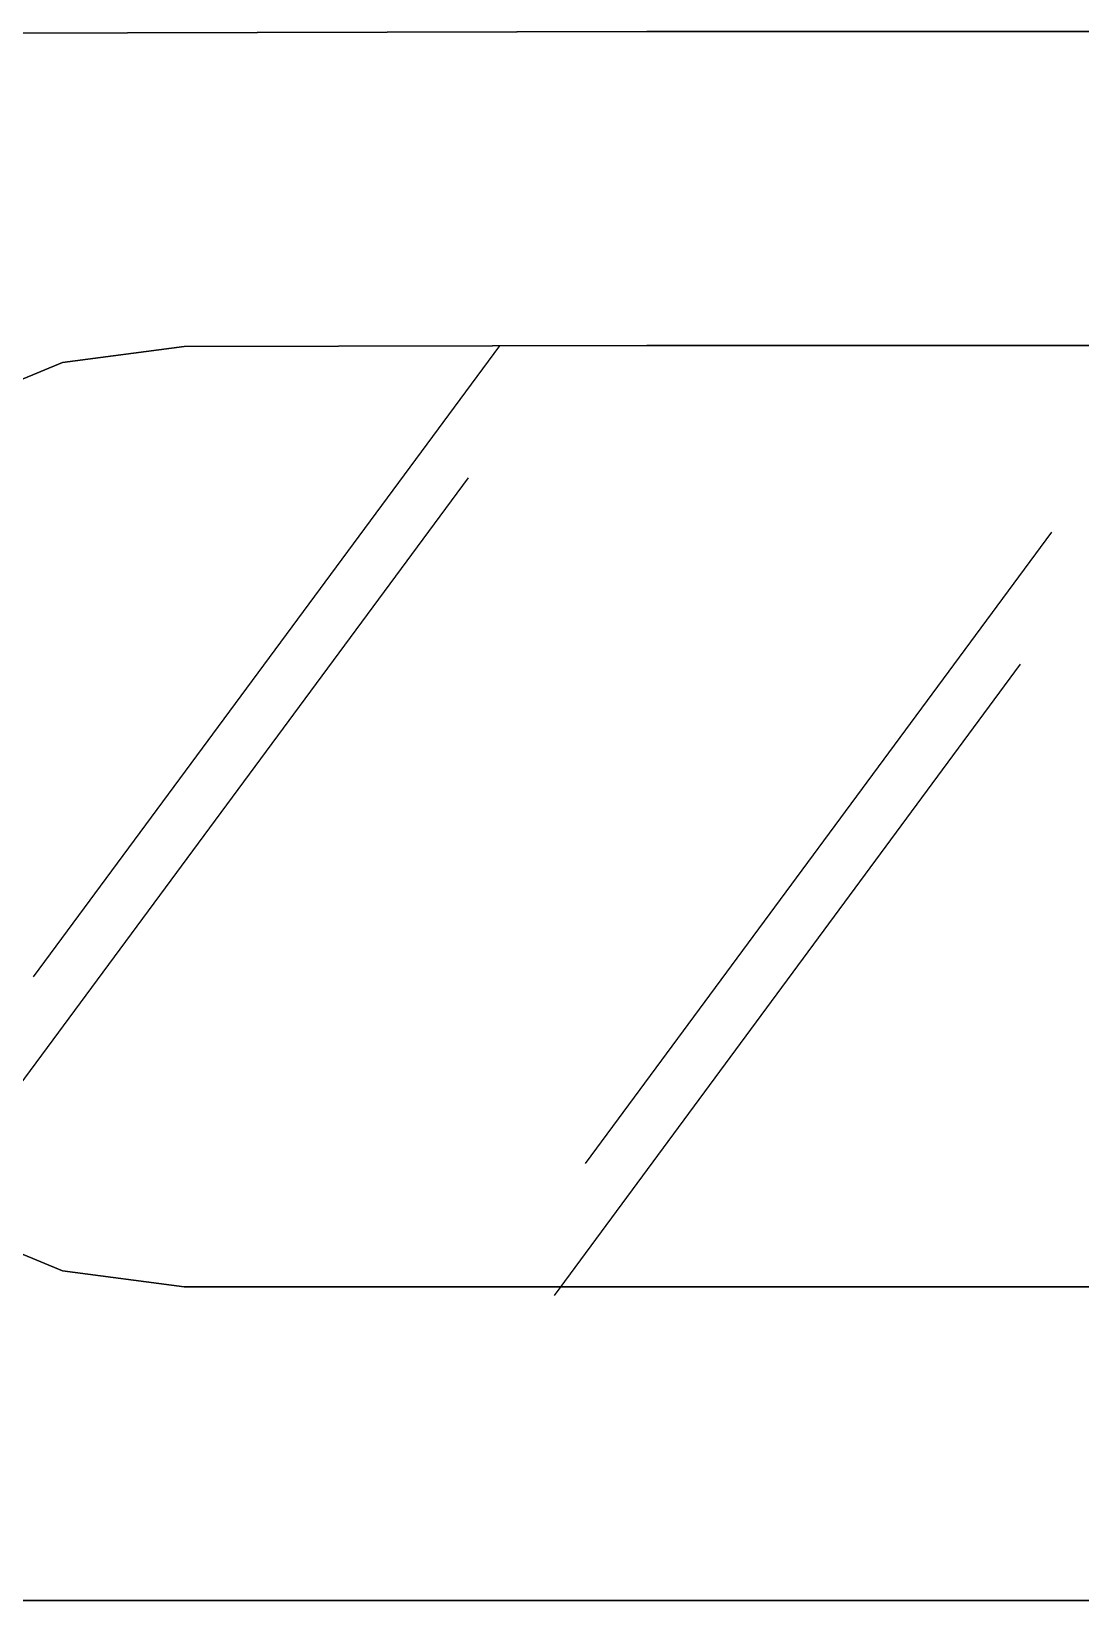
# Model space of a CAD drawing. Header units: millimetres. Extents: x -30782 to 40110, y 35885 to 73818.
# Drawn here: x 8385 to 8786, y 55885 to 56485 of the extents above; entities that cross this region are included whole.
import ezdxf

# ---------------------------------------------------------------- set-up
doc = ezdxf.new("R2010")
doc.units = ezdxf.units.MM

# ---------------------------------------------------------------- blocks, each defined once
blk = doc.blocks.new('A$C69C31390')
for p, q in [((1959.64, 713.12, 168.71), (1781.34, 471.88)), ((1947.75, 662.64, 168.71), (1769.45, 421.4)), ((2170.72, 641.86, 168.71), (1992.42, 400.62)), ((2158.82, 591.38, 168.71), (1980.53, 350.13))]:
    blk.add_line(p, q)
for points, invisible_edges in [([(2016.05, 833.28, 430.71), (1721.05, 832.46, 430.71), (1643.53, 822.26, 430.71)], 12), ([(2311.05, 833.28, 418.71), (1721.05, 832.46, 418.71), (2016.05, 833.28, 418.71)], 1), ([(1721.05, 832.46, 430.71), (2016.05, 833.28, 430.71), (2016.05, 833.28, 418.71)], 12), ([(2016.05, 833.28, 418.71), (1721.05, 832.46, 418.71), (1721.05, 832.46, 430.71)], 12), ([(2388.67, 823.06, 430.71), (2311.05, 833.28, 430.71), (2016.05, 833.28, 430.71)], 12), ([(2016.05, 833.28, 418.71), (2311.05, 833.28, 430.71), (2311.05, 833.28, 418.71)], 1), ([(2016.05, 833.28, 418.71), (2016.05, 833.28, 430.71), (2311.05, 833.28, 430.71)], 12), ([(1839.05, 712.79, 180.71), (1792.54, 706.67, 180.71), (1749.2, 688.72, 180.71)], 12), ([(1839.05, 712.79, 168.71), (1749.2, 688.72, 168.71), (1792.54, 706.67, 168.71)], 1), ([(1839.05, 712.79, 180.71), (1792.54, 706.67, 168.71), (1792.54, 706.67, 180.71)], 1), ([(1839.05, 712.79, 180.71), (1839.05, 712.79, 168.71), (1792.54, 706.67, 168.71)], 12), ([(2193.05, 713.28, 180.71), (2016.05, 713.28, 180.71), (1839.05, 712.79, 180.71)], 12), ([(2193.05, 713.28, 168.71), (1839.05, 712.79, 168.71), (2016.05, 713.28, 168.71)], 1), ([(1839.05, 712.79, 168.71), (1839.05, 712.79, 180.71), (2016.05, 713.28, 180.71)], 12), ([(2016.05, 713.28, 180.71), (2016.05, 713.28, 168.71), (1839.05, 712.79, 168.71)], 12), ([(2016.05, 713.28, 180.71), (2193.05, 713.28, 180.71), (2193.05, 713.28, 168.71)], 12), ([(2193.05, 713.28, 168.71), (2016.05, 713.28, 168.71), (2016.05, 713.28, 180.71)], 12), ([(1792.54, 706.67, 180.71), (1792.54, 706.67, 168.71), (1749.2, 688.72, 180.71)], 2), ([(1792.54, 706.67, 168.71), (1749.2, 688.72, 168.71), (1749.2, 688.72, 180.71)], 12), ([(1711.98, 406.03, 180.71), (1749.2, 377.48, 180.71), (1792.54, 359.53, 180.71)], 12), ([(1711.98, 406.03, 168.71), (1792.54, 359.53, 168.71), (1749.2, 377.48, 168.71)], 1), ([(1749.2, 377.48, 180.71), (1749.2, 377.48, 168.71), (1792.54, 359.53, 168.71)], 12), ([(1792.54, 359.53, 168.71), (1792.54, 359.53, 180.71), (1749.2, 377.48, 180.71)], 12), ([(1792.54, 359.53, 180.71), (1839.05, 353.4, 180.71), (2193.05, 353.4, 180.71)], 12), ([(1792.54, 359.53, 168.71), (2193.05, 353.4, 168.71), (1839.05, 353.4, 168.71)], 1), ([(1792.54, 359.53, 168.71), (1839.05, 353.4, 168.71), (1839.05, 353.4, 180.71)], 12), ([(1839.05, 353.4, 180.71), (1792.54, 359.53, 180.71), (1792.54, 359.53, 168.71)], 12), ([(2193.05, 353.4, 168.71), (1839.05, 353.4, 180.71), (1839.05, 353.4, 168.71)], 1), ([(2193.05, 353.4, 168.71), (2193.05, 353.4, 180.71), (1839.05, 353.4, 180.71)], 12), ([(1643.53, 243.69, 418.71), (2311.05, 233.48, 418.71), (1721.05, 233.48, 418.71)], 1), ([(1721.05, 233.48, 430.71), (2311.05, 233.48, 430.71), (2388.67, 243.7, 430.71)], 12), ([(2311.05, 233.48, 418.71), (2311.05, 233.48, 430.71), (1721.05, 233.48, 418.71)], 2), ([(2311.05, 233.48, 430.71), (1721.05, 233.48, 430.71), (1721.05, 233.48, 418.71)], 12)]:
    blk.add_3dface(points, dxfattribs=dict(invisible_edges=invisible_edges))

msp = doc.modelspace()

# ---------------------------------------------------------------- block references
msp.add_blockref('A$C69C31390', (6603.95, 55652))

doc.saveas('drawing.dxf')
